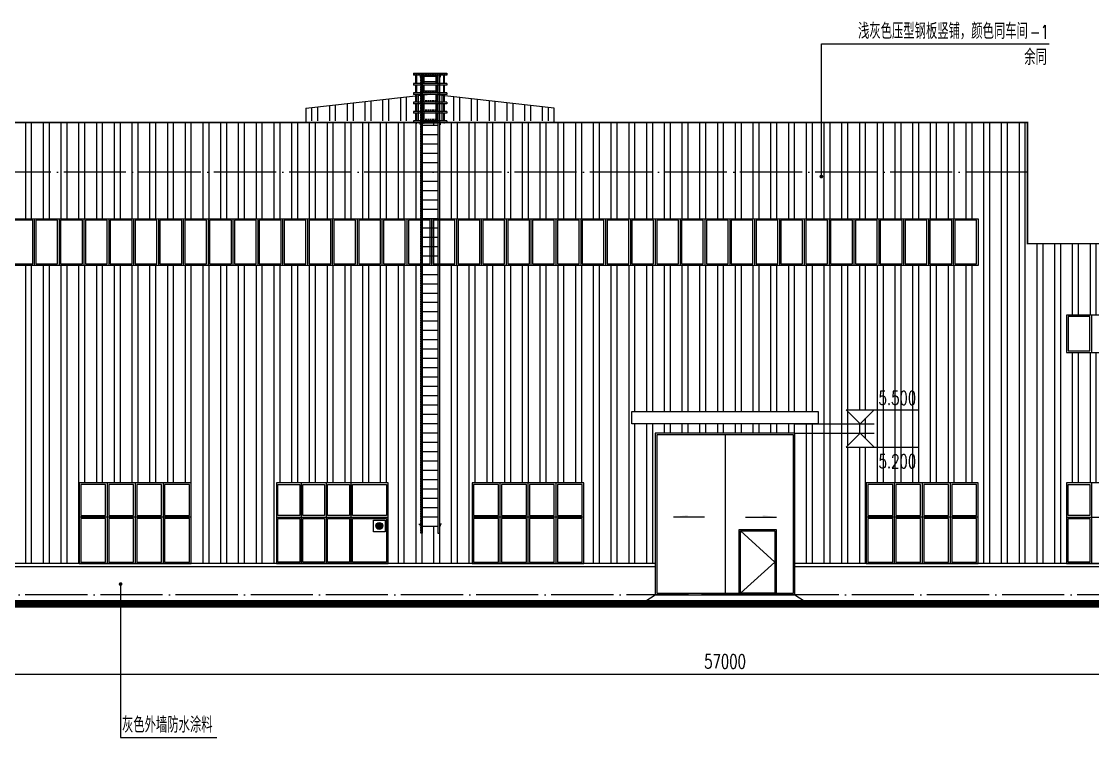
# Model space of a CAD drawing. Extents: x 1900113 to 2270874, y 17288394 to 17931430.
# Drawn here: x 2134986 to 2169486, y 17469228 to 17492279 of the extents above; entities that cross this region are included whole.
import ezdxf

# ---------------------------------------------------------------- set-up
doc = ezdxf.new("R2010")
doc.units = 0
doc.header["$LTSCALE"] = 1000
doc.header["$MEASUREMENT"] = 0
doc.linetypes.add('DASHED', pattern=[0.75, 0.5, -0.25])
doc.linetypes.add('DOTE', pattern=[2.42, 2, -0.2, 0.02, -0.2])
doc.layers.get('Defpoints').update_dxf_attribs({"color": 250})
for name, color, linetype in [('0 - 立面线', 7, 'Continuous'), ('AXIS_外部', 171, 'Continuous'), ('DIM_ELEV', 145, 'Continuous'), ('DIM_LEAD', 145, 'Continuous'), ('DOTE', 1, 'DOTE'), ('PUB_TEXT', 7, 'Continuous'), ('WINDOW', 140, 'Continuous'), ('填充', 8, 'Continuous')]:
    doc.layers.add(name, color=color, linetype=linetype)
doc.styles.add('_TCH_DIM', font='SIMPLEX', dxfattribs={"bigfont": 'GBCBIG'})
doc.styles.add('_TCH_DIM_T3', font='SIMPLEX', dxfattribs={"width": 0.705882, "bigfont": 'GBCBIG'})
doc.dimstyles.new('_TCH_ARCH&&150', dxfattribs={"dimtxt": 446.25, "dimasz": 150, "dimexe": 375, "dimexo": 450, "dimgap": 189.375, "dimtad": 1, "dimdec": 0, "dimzin": 0, "dimdsep": 46, "dimtxsty": '_TCH_DIM_T3', "dimblk": 'ARCHTICK', "dimcen": 0.09, "dimclrt": 7, "dimazin": 2, "dimtfac": 1, "dimtdec": 0, "dimtix": 1, "dimtmove": 2, "dimatfit": 3, "dimfxl": 0, "dimtolj": 1, "dimtzin": 0, "dimarcsym": 0})

# ---------------------------------------------------------------- blocks, each defined once
blk = doc.blocks.new('4565')
for p, q in [((2103991, 17490609), (2105058, 17490609)), ((2103991, 17490609), (2103991, 17490552)), ((2105058, 17490552), (2103991, 17490552)), ((2104060, 17490277), (2104060, 17490552)), ((2104090, 17490277), (2104090, 17490552)), ((2104218, 17490609), (2104218, 17488940)), ((2104275, 17488940), (2104275, 17490609)), ((2104306, 17490277), (2104306, 17490552)), ((2104336, 17490277), (2104336, 17490552)), ((2104713, 17490277), (2104713, 17490552)), ((2104743, 17490277), (2104743, 17490552)), ((2104775, 17490609), (2104775, 17488940)), ((2104832, 17488940), (2104832, 17490609)), ((2104959, 17490277), (2104959, 17490552)), ((2104989, 17490277), (2104989, 17490552)), ((2105058, 17490609), (2105058, 17490552)), ((2105058, 17490277), (2103991, 17490277)), ((2103991, 17490277), (2103991, 17490227)), ((2105058, 17490227), (2103991, 17490227)), ((2104060, 17489977), (2104060, 17490227)), ((2104090, 17489977), (2104090, 17490227)), ((2104306, 17489977), (2104306, 17490227)), ((2104336, 17489977), (2104336, 17490227)), ((2104713, 17489977), (2104713, 17490227)), ((2104743, 17489977), (2104743, 17490227)), ((2104959, 17489977), (2104959, 17490227)), ((2104989, 17489977), (2104989, 17490227)), ((2105058, 17490277), (2105058, 17490227)), ((2105058, 17489977), (2103991, 17489977)), ((2103991, 17489977), (2103991, 17489927)), ((2105058, 17489927), (2103991, 17489927)), ((2104060, 17489677), (2104060, 17489927)), ((2104090, 17489677), (2104090, 17489927)), ((2104306, 17489677), (2104306, 17489927)), ((2104336, 17489677), (2104336, 17489927)), ((2104713, 17489677), (2104713, 17489927)), ((2104743, 17489677), (2104743, 17489927)), ((2104959, 17489677), (2104959, 17489927)), ((2104989, 17489677), (2104989, 17489927)), ((2105058, 17489977), (2105058, 17489927)), ((2105058, 17489677), (2103991, 17489677)), ((2103991, 17489677), (2103991, 17489627)), ((2105058, 17489627), (2103991, 17489627)), ((2104060, 17489377), (2104060, 17489627)), ((2104090, 17489377), (2104090, 17489627)), ((2104306, 17489377), (2104306, 17489627)), ((2104336, 17489377), (2104336, 17489627)), ((2104713, 17489377), (2104713, 17489627)), ((2104743, 17489377), (2104743, 17489627)), ((2104959, 17489377), (2104959, 17489627)), ((2104989, 17489377), (2104989, 17489627)), ((2105058, 17489677), (2105058, 17489627)), ((2105058, 17489377), (2103991, 17489377)), ((2103991, 17489377), (2103991, 17489327)), ((2105058, 17489327), (2103991, 17489327)), ((2104060, 17489077), (2104060, 17489327)), ((2104090, 17489077), (2104090, 17489327)), ((2104306, 17489077), (2104306, 17489327)), ((2104336, 17489077), (2104336, 17489327)), ((2104713, 17489077), (2104713, 17489327)), ((2104743, 17489077), (2104743, 17489327)), ((2104959, 17489077), (2104959, 17489327)), ((2104989, 17489077), (2104989, 17489327)), ((2105058, 17489377), (2105058, 17489327)), ((2105058, 17489077), (2103991, 17489077)), ((2103991, 17489077), (2103991, 17489027)), ((2105058, 17489027), (2103991, 17489027)), ((2104060, 17489009), (2104060, 17489027)), ((2104060, 17489009), (2104090, 17489009)), ((2104090, 17489009), (2104090, 17489027)), ((2104218, 17488940), (2104218, 17475804)), ((2104275, 17475803), (2104275, 17488940)), ((2104306, 17489009), (2104306, 17489027)), ((2104306, 17489009), (2104336, 17489009)), ((2104336, 17489009), (2104336, 17489027)), ((2104713, 17489009), (2104713, 17489027)), ((2104743, 17489009), (2104713, 17489009)), ((2104743, 17489009), (2104743, 17489027)), ((2104775, 17488940), (2104775, 17475803)), ((2104832, 17475804), (2104832, 17488940)), ((2104959, 17489009), (2104959, 17489027)), ((2104989, 17489009), (2104959, 17489009)), ((2104989, 17489009), (2104989, 17489027)), ((2105058, 17489077), (2105058, 17489027)), ((2104275, 17475803), (2104219, 17475803)), ((2104775, 17475803), (2104831, 17475803))]:
    blk.add_line(p, q)
at = {"linetype": 'DASHED', "ltscale": 0.1}
for p, q in [((2103991, 17490602), (2105058, 17490602)), ((2104225, 17488940), (2104225, 17490609)), ((2104825, 17490609), (2104825, 17488940)), ((2104218, 17490227), (2104218, 17489977)), ((2104225, 17490227), (2104225, 17489977)), ((2104275, 17490227), (2104275, 17489977)), ((2104775, 17490227), (2104775, 17489977)), ((2104825, 17490227), (2104825, 17489977)), ((2104832, 17489977), (2104832, 17490227)), ((2104218, 17489927), (2104218, 17489677)), ((2104225, 17489927), (2104225, 17489677)), ((2104275, 17489927), (2104275, 17489677)), ((2104775, 17489927), (2104775, 17489677)), ((2104825, 17489927), (2104825, 17489677)), ((2104832, 17489677), (2104832, 17489927)), ((2104218, 17489627), (2104218, 17489377)), ((2104225, 17489627), (2104225, 17489377)), ((2104275, 17489627), (2104275, 17489377)), ((2104775, 17489627), (2104775, 17489377)), ((2104825, 17489627), (2104825, 17489377)), ((2104832, 17489377), (2104832, 17489627)), ((2104218, 17489327), (2104218, 17489077)), ((2104225, 17489327), (2104225, 17489077)), ((2104275, 17489327), (2104275, 17489077)), ((2104775, 17489327), (2104775, 17489077)), ((2104825, 17489327), (2104825, 17489077)), ((2104832, 17489077), (2104832, 17489327)), ((2104225, 17475803), (2104225, 17488940)), ((2104825, 17488940), (2104825, 17475803))]:
    blk.add_line(p, q, dxfattribs=at)
for points in [[(2104157, 17490558), (2104201, 17490558), (2104201, 17490488)], [(2104775, 17490508), (2104275, 17490508)], [(2104891, 17490558), (2104847, 17490558), (2104847, 17490488)], [(2104775, 17490339), (2104275, 17490339)], [(2104775, 17490039), (2104275, 17490039)], [(2104306, 17490027), (2104275, 17490027)], [(2104775, 17490027), (2104743, 17490027)], [(2104306, 17489727), (2104275, 17489727)], [(2104775, 17489727), (2104743, 17489727)], [(2104306, 17489427), (2104275, 17489427)], [(2104306, 17489127), (2104275, 17489127)], [(2104775, 17489427), (2104743, 17489427)], [(2104775, 17489127), (2104743, 17489127)], [(2104157, 17489016), (2104201, 17489016), (2104201, 17488946)], [(2104775, 17489039), (2104275, 17489039)], [(2104775, 17489008), (2104275, 17489008)], [(2104775, 17489008), (2104275, 17489008)], [(2104775, 17488927), (2104275, 17488927)], [(2104891, 17489016), (2104847, 17489016), (2104847, 17488946)], [(2104775, 17488627), (2104275, 17488627)], [(2104775, 17488327), (2104275, 17488327)], [(2104775, 17488027), (2104275, 17488027)], [(2104775, 17487727), (2104275, 17487727)], [(2104775, 17487427), (2104275, 17487427)], [(2104775, 17487127), (2104275, 17487127)], [(2104775, 17486827), (2104275, 17486827)], [(2104775, 17486527), (2104275, 17486527)], [(2104775, 17486227), (2104275, 17486227)], [(2104775, 17485927), (2104275, 17485927)], [(2104775, 17485627), (2104275, 17485627)], [(2104775, 17485327), (2104275, 17485327)], [(2104775, 17485027), (2104275, 17485027)], [(2104775, 17484727), (2104275, 17484727)], [(2104775, 17484427), (2104275, 17484427)], [(2104775, 17484127), (2104275, 17484127)], [(2104775, 17483827), (2104275, 17483827)], [(2104775, 17483527), (2104275, 17483527)], [(2104775, 17483227), (2104275, 17483227)], [(2104775, 17482927), (2104275, 17482927)], [(2104775, 17482627), (2104275, 17482627)], [(2104775, 17482327), (2104275, 17482327)], [(2104775, 17482027), (2104275, 17482027)], [(2104775, 17481727), (2104275, 17481727)], [(2104775, 17481427), (2104275, 17481427)], [(2104775, 17481127), (2104275, 17481127)], [(2104775, 17480827), (2104275, 17480827)], [(2104775, 17480527), (2104275, 17480527)], [(2104775, 17480227), (2104275, 17480227)], [(2104775, 17479927), (2104275, 17479927)], [(2104775, 17479627), (2104275, 17479627)], [(2104775, 17479327), (2104275, 17479327)], [(2104775, 17479027), (2104275, 17479027)], [(2104775, 17478727), (2104275, 17478727)], [(2104775, 17478427), (2104275, 17478427)], [(2104775, 17478127), (2104275, 17478127)], [(2104775, 17477827), (2104275, 17477827)], [(2104775, 17477527), (2104275, 17477527)], [(2104775, 17477227), (2104275, 17477227)], [(2104775, 17476927), (2104275, 17476927)], [(2104775, 17476627), (2104275, 17476627)], [(2104775, 17476327), (2104275, 17476327)], [(2104157, 17476102), (2104201, 17476102), (2104201, 17476032)], [(2104775, 17476027), (2104275, 17476027)], [(2104891, 17476102), (2104847, 17476102), (2104847, 17476032)]]:
    blk.add_lwpolyline(points)
for points in [[(2104713, 17490027), (2104336, 17490027)], [(2104713, 17489727), (2104336, 17489727)], [(2104713, 17489427), (2104336, 17489427)], [(2104713, 17489127), (2104336, 17489127)]]:
    blk.add_lwpolyline(points, dxfattribs=at)
for centre, start, end in [((2104219, 17475804), 180, 270), ((2104831, 17475804), 270, 0)]:
    blk.add_arc(centre, 1, start, end)
blk = doc.blocks.new('A$C474D48D3')
h = blk.add_hatch(color=1)
edge = h.paths.add_edge_path()
edge.add_arc((-125, -125), 75, 0, 360)
blk.add_lwpolyline([(-250, 0), (0, 0), (0, -250), (-250, -250)], close=True)
blk.add_circle((-125, -125), 75)
blk = doc.blocks.new('_ArchTick')
at = {"color": 0, "linetype": 'ByBlock', "const_width": 0.4}
blk.add_lwpolyline([(-0.5, -0.5), (0.5, 0.5)], dxfattribs=at)
blk = doc.blocks.new('*D125')
at = {"layer": 'AXIS_外部', "color": 0, "lineweight": -2}
for p, q in [((2129148, 17473277), (2129148, 17470890)), ((2186148, 17473277), (2186148, 17470890)), ((2129148, 17471265), (2186148, 17471265))]:
    blk.add_line(p, q, dxfattribs=at)
at = {"layer": 'Defpoints', "color": 0}
for p in [(2129148, 17473727), (2186148, 17473727), (2186148, 17471265)]:
    blk.add_point(p, dxfattribs=at)
at = {"layer": 'AXIS_外部', "color": 0, "lineweight": -2, "xscale": 150, "yscale": 150, "zscale": 150, "rotation": 180}
blk.add_blockref('_ArchTick', (2129148, 17471265), dxfattribs=at)
at = {"layer": 'AXIS_外部', "color": 0, "lineweight": -2, "xscale": 150, "yscale": 150, "zscale": 150}
blk.add_blockref('_ArchTick', (2186148, 17471265), dxfattribs=at)
at = {"layer": 'AXIS_外部', "color": 7, "insert": (2157648, 17471677), "char_height": 446.2, "attachment_point": 5, "style": '_TCH_DIM_T3'}
blk.add_mtext('\\A1;57000', dxfattribs=at)

msp = doc.modelspace()

# ---------------------------------------------------------------- hatches: boundary and pattern name
at = {"layer": 'WINDOW'}
for points in [[(2155990.1, 17476327.1), (2156440.1, 17476327.1), (2156440.1, 17476387.1)], [(2159306.5, 17476327.1), (2158856.5, 17476327.1), (2158856.5, 17476387.1)]]:
    msp.add_hatch(color=256, dxfattribs=at).paths.add_polyline_path(points)
at = {"layer": '填充'}
h = msp.add_hatch(dxfattribs=at)
h.set_pattern_fill('ANSI32,_O', color=256, scale=120, angle=45)
h.set_pattern_definition([(90, (-28500, 3956.63), (-571.5, 6e-14), []), (90, (-28309.5, 4147.13), (-571.5, 6e-14), [])])
h.paths.add_polyline_path([(2152148.3, 17489491.2), (2148148.3, 17489936.8), (2144148.3, 17489491.2), (2144148.3, 17489083.7), (2152148.3, 17489083.7)])
h = msp.add_hatch(dxfattribs=at)
h.set_pattern_fill('ANSI32,_O', color=256, scale=120, angle=45)
h.set_pattern_definition([(90, (0, 0), (-571.5, 6e-14), []), (90, (190.5, 190.5), (-571.5, 6e-14), [])])
h.paths.add_polyline_path([(2187878.3, 17485127.1), (2167388.3, 17485127.1), (2167388.3, 17489027.1), (2128908.3, 17489027.1), (2128908.3, 17476227.1), (2130048.3, 17476227.1), (2130048.3, 17476627.1), (2132148.3, 17476627.1), (2132148.3, 17476227.1), (2130048.3, 17476227.1), (2128908.3, 17476227.1), (2128908.3, 17475927.1), (2130348.3, 17475927.1), (2131848.3, 17475927.1), (2131848.3, 17474827.1), (2132448.3, 17474827.1), (2132448.3, 17477427.1), (2134848.3, 17477427.1), (2134848.3, 17474827.1), (2136848.3, 17474827.1), (2136848.3, 17477427.1), (2140448.3, 17477427.1), (2140448.3, 17474827.1), (2143198.3, 17474827.1), (2143198.3, 17477427.1), (2146798.3, 17477427.1), (2146798.3, 17474827.1), (2149498.3, 17474827.1), (2149498.3, 17477427.1), (2153098.3, 17477427.1), (2153098.3, 17474827.1), (2155398.3, 17474827.1), (2155398.3, 17479027.1), (2159898.3, 17479027.1), (2161998.3, 17479027.1), (2162448.3, 17478577.1), (2161548.3, 17478577.1), (2161998.3, 17479027.1), (2159898.3, 17479027.1), (2159898.3, 17474827.1), (2162198.3, 17474827.1), (2162198.3, 17477427.1), (2165798.3, 17477427.1), (2165798.3, 17474827.1), (2168648.3, 17474827.1), (2168648.3, 17477427.1), (2172248.3, 17477427.1), (2172248.3, 17474827.1), (2174848.3, 17474827.1), (2174848.3, 17477427.1), (2178448.3, 17477427.1), (2178448.3, 17474827.1), (2180648.3, 17474827.1), (2180648.3, 17477427.1), (2183048.3, 17477427.1), (2183048.3, 17474827.1), (2183648.3, 17474827.1), (2183648.3, 17475927.1), (2185148.3, 17475927.1), (2185517.7, 17475927.1), (2185967.7, 17475477.1), (2185148.3, 17475477.1), (2185148.3, 17474827.1), (2187879.5, 17474827.1), (2187879.5, 17479193.4), (2188239.7, 17479550.7), (2187557.1, 17479289.9), (2187878.3, 17479651)])
h.paths.add_polyline_path([(2147844.6, 17485927.1), (2147844.6, 17488940.5), (2147827.5, 17489016.4), (2147827.5, 17488946.4), (2147833, 17485927.1)], flags=16)
h.paths.add_polyline_path([(2147901.6, 17488927.1), (2148401.6, 17488927.1), (2148401.6, 17475802.7), (2148451.6, 17475802.7), (2148451.6, 17488940.5), (2148473.8, 17489016.4), (2148473.8, 17488946.4), (2148458.9, 17476102.2), (2148473.8, 17476102.2), (2148473.8, 17476032.2), (2148458.5, 17475802.7), (2148401.6, 17475802.7), (2148401.6, 17476027.1), (2147901.6, 17476027.1)], flags=16)
h.paths.add_polyline_path([(2154648.3, 17479727.1), (2160648.3, 17479727.1), (2160648.3, 17479327.1), (2161998.3, 17479327.1), (2161548.3, 17479777.1), (2162448.3, 17479777.1), (2161998.3, 17479327.1), (2159898.3, 17479327.1), (2154648.3, 17479327.1)], flags=16)
edge = h.paths.add_edge_path(flags=16)
edge.add_arc((2160749.8, 17487284.7), 30, 0, 360)
h.paths.add_polyline_path([(2173141.3, 17482827.1), (2173141.3, 17485040.5), (2173124.2, 17485116.4), (2173124.2, 17485046.4), (2173130, 17482827.1)], flags=16)
h.paths.add_polyline_path([(2173198.3, 17484727.1), (2173698.3, 17484727.1), (2173698.3, 17475802.7), (2173748.3, 17475802.7), (2173748.3, 17485040.5), (2173770.6, 17485116.4), (2173770.6, 17485046.4), (2173755.8, 17476102.2), (2173770.6, 17476102.2), (2173770.6, 17476032.2), (2173755.3, 17475802.7), (2173698.3, 17475802.7), (2173698.3, 17476027.1), (2173198.3, 17476027.1)], flags=16)
edge = h.paths.add_edge_path(flags=16)
edge.add_arc((2181239.8, 17483384.7), 30, 0, 360)
h.paths.add_polyline_path([(2183348.3, 17476627.1), (2185117.7, 17476627.1), (2185067.7, 17476677.1), (2185967.7, 17476677.1), (2185517.7, 17476227.1), (2183417.7, 17476227.1), (2183348.3, 17476227.1)], flags=16)
h.paths.add_polyline_path([(2168648.3, 17482827.1), (2168648.3, 17481627.1), (2185148.3, 17481627.1), (2185148.3, 17482827.1)], flags=16)
h.paths.add_polyline_path([(2165798.3, 17484427.1), (2130348.3, 17484427.1), (2130348.3, 17485927.1), (2165798.3, 17485927.1)], flags=16)

# ---------------------------------------------------------------- linework, layer by layer
for p, q in [((2144148.3, 17489491.2), (2148148.3, 17489936.8)), ((2152148.3, 17489491.2), (2148148.3, 17489936.8)), ((2144148.3, 17489491.2), (2144148.3, 17489027.1)), ((2152148.3, 17489027.1), (2152148.3, 17489491.2)), ((2190351.1, 17473627.1), (2121909.5, 17473627.1)), ((2190351.1, 17473427.1), (2121909.5, 17473427.1))]:
    msp.add_line(p, q)
at = {"const_width": 50}
msp.add_lwpolyline([(2187878.3, 17485127.1), (2167388.3, 17485127.1), (2167388.3, 17489027.1), (2128908.3, 17489027.1), (2128908.3, 17474827.1)], dxfattribs=at)
msp.add_lwpolyline([(2165798.3, 17484427.1), (2130348.3, 17484427.1), (2130348.3, 17485927.1), (2165798.3, 17485927.1)], close=True)
at = {"layer": '0 - 立面线'}
for p, q in [((2135398.3, 17485927.1), (2135398.3, 17484427.1)), ((2136198.3, 17485927.1), (2136198.3, 17484427.1)), ((2136998.3, 17485927.1), (2136998.3, 17484427.1)), ((2137798.3, 17485927.1), (2137798.3, 17484427.1)), ((2138598.3, 17485927.1), (2138598.3, 17484427.1)), ((2139398.3, 17485927.1), (2139398.3, 17484427.1)), ((2140198.3, 17485927.1), (2140198.3, 17484427.1)), ((2140998.3, 17485927.1), (2140998.3, 17484427.1)), ((2141798.3, 17485927.1), (2141798.3, 17484427.1)), ((2142598.3, 17485927.1), (2142598.3, 17484427.1)), ((2143398.3, 17485927.1), (2143398.3, 17484427.1)), ((2144198.3, 17485927.1), (2144198.3, 17484427.1)), ((2144998.3, 17485927.1), (2144998.3, 17484427.1)), ((2145798.3, 17485927.1), (2145798.3, 17484427.1)), ((2146598.3, 17485927.1), (2146598.3, 17484427.1)), ((2147398.3, 17485927.1), (2147398.3, 17484427.1)), ((2148198.3, 17485927.1), (2148198.3, 17484427.1)), ((2148998.3, 17485927.1), (2148998.3, 17484427.1)), ((2149798.3, 17485927.1), (2149798.3, 17484427.1)), ((2150598.3, 17485927.1), (2150598.3, 17484427.1)), ((2151398.3, 17485927.1), (2151398.3, 17484427.1)), ((2152198.3, 17485927.1), (2152198.3, 17484427.1)), ((2152998.3, 17485927.1), (2152998.3, 17484427.1)), ((2153798.3, 17485927.1), (2153798.3, 17484427.1)), ((2154598.3, 17485927.1), (2154598.3, 17484427.1)), ((2155398.3, 17485927.1), (2155398.3, 17484427.1)), ((2156198.3, 17485927.1), (2156198.3, 17484427.1)), ((2156998.3, 17485927.1), (2156998.3, 17484427.1)), ((2157798.3, 17485927.1), (2157798.3, 17484427.1)), ((2158598.3, 17485927.1), (2158598.3, 17484427.1)), ((2159398.3, 17485927.1), (2159398.3, 17484427.1)), ((2160198.3, 17485927.1), (2160198.3, 17484427.1)), ((2160998.3, 17485927.1), (2160998.3, 17484427.1)), ((2161798.3, 17485927.1), (2161798.3, 17484427.1)), ((2162598.3, 17485927.1), (2162598.3, 17484427.1)), ((2163398.3, 17485927.1), (2163398.3, 17484427.1)), ((2164198.3, 17485927.1), (2164198.3, 17484427.1)), ((2164998.3, 17485927.1), (2164998.3, 17484427.1)), ((2168648.3, 17482827.1), (2168648.3, 17481627.1)), ((2169448.3, 17482827.1), (2169448.3, 17481627.1)), ((2157648.3, 17478977.1), (2157648.3, 17473877.1)), ((2137748.3, 17477427.1), (2137748.3, 17474827.1)), ((2138648.3, 17477427.1), (2138648.3, 17474827.1)), ((2139548.3, 17477427.1), (2139548.3, 17474827.1)), ((2143998.3, 17477427.1), (2143998.3, 17474827.1)), ((2144798.3, 17477427.1), (2144798.3, 17474827.1)), ((2145598.3, 17477427.1), (2145598.3, 17474827.1)), ((2150398.3, 17477427.1), (2150398.3, 17474827.1)), ((2151298.3, 17477427.1), (2151298.3, 17474827.1)), ((2152198.3, 17477427.1), (2152198.3, 17474827.1)), ((2163098.3, 17477427.1), (2163098.3, 17474827.1)), ((2163998.3, 17477427.1), (2163998.3, 17474827.1)), ((2164898.3, 17477427.1), (2164898.3, 17474827.1)), ((2169448.3, 17477427.1), (2169448.3, 17474827.1)), ((2140448.3, 17476327.1), (2136848.3, 17476327.1)), ((2143198.3, 17476327.1), (2146798.3, 17476327.1)), ((2153098.3, 17476327.1), (2149498.3, 17476327.1)), ((2165798.3, 17476327.1), (2162198.3, 17476327.1)), ((2168648.3, 17476327.1), (2172248.3, 17476327.1)), ((2155398.3, 17474827.1), (2131848.3, 17474827.1)), ((2155398.3, 17474727.1), (2131848.3, 17474727.1)), ((2183648.3, 17474827.1), (2159898.3, 17474827.1)), ((2183648.3, 17474727.1), (2159898.3, 17474727.1))]:
    msp.add_line(p, q, dxfattribs=at)
for points in [[(2168648.3, 17482827.1), (2168648.3, 17481627.1), (2185148.3, 17481627.1), (2185148.3, 17482827.1), (2168648.3, 17482827.1)], [(2160648.3, 17479727.1), (2160648.3, 17479327.1), (2154648.3, 17479327.1), (2154648.3, 17479727.1)], [(2159898.3, 17479027.1), (2155398.3, 17479027.1), (2155398.3, 17473827.1), (2159898.3, 17473827.1)], [(2140448.3, 17477427.1), (2136848.3, 17477427.1), (2136848.3, 17474827.1), (2140448.3, 17474827.1)], [(2146798.3, 17477427.1), (2143198.3, 17477427.1), (2143198.3, 17474827.1), (2146798.3, 17474827.1)], [(2153098.3, 17477427.1), (2149498.3, 17477427.1), (2149498.3, 17474827.1), (2153098.3, 17474827.1)], [(2165798.3, 17477427.1), (2162198.3, 17477427.1), (2162198.3, 17474827.1), (2165798.3, 17474827.1)], [(2172248.3, 17477427.1), (2168648.3, 17477427.1), (2168648.3, 17474827.1), (2172248.3, 17474827.1)], [(2158098.3, 17475927.1), (2159298.3, 17475927.1), (2159298.3, 17473827.1), (2158098.3, 17473827.1)], [(2155398.3, 17473827.1), (2159898.3, 17473827.1), (2160198.3, 17473627.1), (2155098.3, 17473627.1)]]:
    msp.add_lwpolyline(points, close=True, dxfattribs=at)
at = {"layer": '0 - 立面线', "const_width": 200}
msp.add_lwpolyline([(2190351.1, 17473527.1), (2121909.5, 17473527.1)], dxfattribs=at)
at = {"layer": 'DIM_ELEV'}
for p, q in [((2161998.3, 17479327.1), (2161548.3, 17479777.1)), ((2161548.3, 17479777.1), (2163895.8, 17479777.1)), ((2161998.3, 17479327.1), (2162448.3, 17479777.1)), ((2159898.3, 17479327.1), (2162448.3, 17479327.1)), ((2159898.3, 17479027.1), (2162448.3, 17479027.1)), ((2161998.3, 17479027.1), (2161548.3, 17478577.1)), ((2161998.3, 17479027.1), (2162448.3, 17478577.1)), ((2161548.3, 17478577.1), (2163895.8, 17478577.1))]:
    msp.add_line(p, q, dxfattribs=at)
at = {"layer": 'DIM_LEAD'}
for p, q in [((2160749.8, 17487284.7), (2160749.8, 17491559.5)), ((2160749.8, 17487284.7), (2160749.8, 17491559.5)), ((2160749.8, 17491559.5), (2168083.7, 17491559.5)), ((2138181.3, 17474168.9), (2138181.3, 17469227.8)), ((2138181.3, 17469227.8), (2141276.5, 17469227.8))]:
    msp.add_line(p, q, dxfattribs=at)
at = {"layer": 'DIM_LEAD', "const_width": 60}
for points in [[(2160749.8, 17487254.7, 1), (2160749.8, 17487314.7, 1)], [(2160749.8, 17487254.7, 1), (2160749.8, 17487314.7, 1)], [(2138181.3, 17474198.9, 1), (2138181.3, 17474138.9, 1)]]:
    msp.add_lwpolyline(points, format="xyb", close=True, dxfattribs=at)
at = {"layer": 'DOTE'}
for p, q in [((2167388.3, 17487427.1), (2123053.5, 17487427.1)), ((2190351.1, 17473827.1), (2121909.5, 17473827.1))]:
    msp.add_line(p, q, dxfattribs=at)
at = {"layer": 'WINDOW'}
for points in [[(2135348.3, 17485877.1), (2134648.3, 17485877.1), (2134648.3, 17484477.1), (2135348.3, 17484477.1)], [(2136148.3, 17485877.1), (2135448.3, 17485877.1), (2135448.3, 17484477.1), (2136148.3, 17484477.1)], [(2136948.3, 17485877.1), (2136248.3, 17485877.1), (2136248.3, 17484477.1), (2136948.3, 17484477.1)], [(2137748.3, 17485877.1), (2137048.3, 17485877.1), (2137048.3, 17484477.1), (2137748.3, 17484477.1)], [(2138548.3, 17485877.1), (2137848.3, 17485877.1), (2137848.3, 17484477.1), (2138548.3, 17484477.1)], [(2139348.3, 17485877.1), (2138648.3, 17485877.1), (2138648.3, 17484477.1), (2139348.3, 17484477.1)], [(2140148.3, 17485877.1), (2139448.3, 17485877.1), (2139448.3, 17484477.1), (2140148.3, 17484477.1)], [(2140948.3, 17485877.1), (2140248.3, 17485877.1), (2140248.3, 17484477.1), (2140948.3, 17484477.1)], [(2141748.3, 17485877.1), (2141048.3, 17485877.1), (2141048.3, 17484477.1), (2141748.3, 17484477.1)], [(2142548.3, 17485877.1), (2141848.3, 17485877.1), (2141848.3, 17484477.1), (2142548.3, 17484477.1)], [(2143348.3, 17485877.1), (2142648.3, 17485877.1), (2142648.3, 17484477.1), (2143348.3, 17484477.1)], [(2144148.3, 17485877.1), (2143448.3, 17485877.1), (2143448.3, 17484477.1), (2144148.3, 17484477.1)], [(2144948.3, 17485877.1), (2144248.3, 17485877.1), (2144248.3, 17484477.1), (2144948.3, 17484477.1)], [(2145748.3, 17485877.1), (2145048.3, 17485877.1), (2145048.3, 17484477.1), (2145748.3, 17484477.1)], [(2146548.3, 17485877.1), (2145848.3, 17485877.1), (2145848.3, 17484477.1), (2146548.3, 17484477.1)], [(2147348.3, 17485877.1), (2146648.3, 17485877.1), (2146648.3, 17484477.1), (2147348.3, 17484477.1)], [(2148148.3, 17485877.1), (2147448.3, 17485877.1), (2147448.3, 17484477.1), (2148148.3, 17484477.1)], [(2148948.3, 17485877.1), (2148248.3, 17485877.1), (2148248.3, 17484477.1), (2148948.3, 17484477.1)], [(2149748.3, 17485877.1), (2149048.3, 17485877.1), (2149048.3, 17484477.1), (2149748.3, 17484477.1)], [(2150548.3, 17485877.1), (2149848.3, 17485877.1), (2149848.3, 17484477.1), (2150548.3, 17484477.1)], [(2151348.3, 17485877.1), (2150648.3, 17485877.1), (2150648.3, 17484477.1), (2151348.3, 17484477.1)], [(2152148.3, 17485877.1), (2151448.3, 17485877.1), (2151448.3, 17484477.1), (2152148.3, 17484477.1)], [(2152948.3, 17485877.1), (2152248.3, 17485877.1), (2152248.3, 17484477.1), (2152948.3, 17484477.1)], [(2153748.3, 17485877.1), (2153048.3, 17485877.1), (2153048.3, 17484477.1), (2153748.3, 17484477.1)], [(2154548.3, 17485877.1), (2153848.3, 17485877.1), (2153848.3, 17484477.1), (2154548.3, 17484477.1)], [(2155348.3, 17485877.1), (2154648.3, 17485877.1), (2154648.3, 17484477.1), (2155348.3, 17484477.1)], [(2156148.3, 17485877.1), (2155448.3, 17485877.1), (2155448.3, 17484477.1), (2156148.3, 17484477.1)], [(2156948.3, 17485877.1), (2156248.3, 17485877.1), (2156248.3, 17484477.1), (2156948.3, 17484477.1)], [(2157748.3, 17485877.1), (2157048.3, 17485877.1), (2157048.3, 17484477.1), (2157748.3, 17484477.1)], [(2158548.3, 17485877.1), (2157848.3, 17485877.1), (2157848.3, 17484477.1), (2158548.3, 17484477.1)], [(2159348.3, 17485877.1), (2158648.3, 17485877.1), (2158648.3, 17484477.1), (2159348.3, 17484477.1)], [(2160148.3, 17485877.1), (2159448.3, 17485877.1), (2159448.3, 17484477.1), (2160148.3, 17484477.1)], [(2160948.3, 17485877.1), (2160248.3, 17485877.1), (2160248.3, 17484477.1), (2160948.3, 17484477.1)], [(2161748.3, 17485877.1), (2161048.3, 17485877.1), (2161048.3, 17484477.1), (2161748.3, 17484477.1)], [(2162548.3, 17485877.1), (2161848.3, 17485877.1), (2161848.3, 17484477.1), (2162548.3, 17484477.1)], [(2163348.3, 17485877.1), (2162648.3, 17485877.1), (2162648.3, 17484477.1), (2163348.3, 17484477.1)], [(2164148.3, 17485877.1), (2163448.3, 17485877.1), (2163448.3, 17484477.1), (2164148.3, 17484477.1)], [(2164948.3, 17485877.1), (2164248.3, 17485877.1), (2164248.3, 17484477.1), (2164948.3, 17484477.1)], [(2165748.3, 17485877.1), (2165048.3, 17485877.1), (2165048.3, 17484477.1), (2165748.3, 17484477.1)], [(2169398.3, 17482777.1), (2168698.3, 17482777.1), (2168698.3, 17481677.1), (2169398.3, 17481677.1)], [(2155448.3, 17473877.1), (2159848.3, 17473877.1), (2159848.3, 17478977.1), (2155448.3, 17478977.1), (2155448.3, 17473877.1), (2155448.3, 17473877.1)], [(2136898.3, 17476377.1), (2137698.3, 17476377.1), (2137698.3, 17477377.1), (2136898.3, 17477377.1)], [(2137798.3, 17476377.1), (2138598.3, 17476377.1), (2138598.3, 17477377.1), (2137798.3, 17477377.1)], [(2138698.3, 17476377.1), (2139498.3, 17476377.1), (2139498.3, 17477377.1), (2138698.3, 17477377.1)], [(2139598.3, 17476377.1), (2140398.3, 17476377.1), (2140398.3, 17477377.1), (2139598.3, 17477377.1)], [(2143948.3, 17476377.1), (2143248.3, 17476377.1), (2143248.3, 17477377.1), (2143948.3, 17477377.1)], [(2144748.3, 17476377.1), (2144048.3, 17476377.1), (2144048.3, 17477377.1), (2144748.3, 17477377.1)], [(2145548.3, 17476377.1), (2144848.3, 17476377.1), (2144848.3, 17477377.1), (2145548.3, 17477377.1)], [(2146748.3, 17476377.1), (2145648.3, 17476377.1), (2145648.3, 17477377.1), (2146748.3, 17477377.1)], [(2149548.3, 17476377.1), (2150348.3, 17476377.1), (2150348.3, 17477377.1), (2149548.3, 17477377.1)], [(2150448.3, 17476377.1), (2151248.3, 17476377.1), (2151248.3, 17477377.1), (2150448.3, 17477377.1)], [(2151348.3, 17476377.1), (2152148.3, 17476377.1), (2152148.3, 17477377.1), (2151348.3, 17477377.1)], [(2152248.3, 17476377.1), (2153048.3, 17476377.1), (2153048.3, 17477377.1), (2152248.3, 17477377.1)], [(2162248.3, 17476377.1), (2163048.3, 17476377.1), (2163048.3, 17477377.1), (2162248.3, 17477377.1)], [(2163148.3, 17476377.1), (2163948.3, 17476377.1), (2163948.3, 17477377.1), (2163148.3, 17477377.1)], [(2164048.3, 17476377.1), (2164848.3, 17476377.1), (2164848.3, 17477377.1), (2164048.3, 17477377.1)], [(2164948.3, 17476377.1), (2165748.3, 17476377.1), (2165748.3, 17477377.1), (2164948.3, 17477377.1)], [(2169398.3, 17476377.1), (2168698.3, 17476377.1), (2168698.3, 17477377.1), (2169398.3, 17477377.1)], [(2137698.3, 17476277.1), (2136898.3, 17476277.1), (2136898.3, 17474877.1), (2137698.3, 17474877.1)], [(2138598.3, 17476277.1), (2137798.3, 17476277.1), (2137798.3, 17474877.1), (2138598.3, 17474877.1)], [(2139498.3, 17476277.1), (2138698.3, 17476277.1), (2138698.3, 17474877.1), (2139498.3, 17474877.1)], [(2140398.3, 17476277.1), (2139598.3, 17476277.1), (2139598.3, 17474877.1), (2140398.3, 17474877.1)], [(2143248.3, 17476277.1), (2143948.3, 17476277.1), (2143948.3, 17474877.1), (2143248.3, 17474877.1)], [(2144048.3, 17476277.1), (2144748.3, 17476277.1), (2144748.3, 17474877.1), (2144048.3, 17474877.1)], [(2144847.8, 17476277.1), (2145548.3, 17476277.1), (2145548.3, 17474877.1), (2144847.8, 17474877.1)], [(2145648.3, 17476277.1), (2146748.3, 17476277.1), (2146748.3, 17474877.1), (2145648.3, 17474877.1)], [(2150348.3, 17476277.1), (2149548.3, 17476277.1), (2149548.3, 17474877.1), (2150348.3, 17474877.1)], [(2151248.3, 17476277.1), (2150448.3, 17476277.1), (2150448.3, 17474877.1), (2151248.3, 17474877.1)], [(2152148.3, 17476277.1), (2151348.3, 17476277.1), (2151348.3, 17474877.1), (2152148.3, 17474877.1)], [(2153048.3, 17476277.1), (2152248.3, 17476277.1), (2152248.3, 17474877.1), (2153048.3, 17474877.1)], [(2163048.3, 17476277.1), (2162248.3, 17476277.1), (2162248.3, 17474877.1), (2163048.3, 17474877.1)], [(2163948.3, 17476277.1), (2163148.3, 17476277.1), (2163148.3, 17474877.1), (2163948.3, 17474877.1)], [(2164848.3, 17476277.1), (2164048.3, 17476277.1), (2164048.3, 17474877.1), (2164848.3, 17474877.1)], [(2165748.3, 17476277.1), (2164948.3, 17476277.1), (2164948.3, 17474877.1), (2165748.3, 17474877.1)], [(2168698.3, 17476277.1), (2169398.3, 17476277.1), (2169398.3, 17474877.1), (2168698.3, 17474877.1)], [(2158148.3, 17475877.1), (2159248.3, 17475877.1), (2159248.3, 17473877.1), (2158148.3, 17473877.1)]]:
    msp.add_lwpolyline(points, close=True, dxfattribs=at)
for points in [[(2156990.1, 17476327.1), (2155990.1, 17476327.1)], [(2158306.5, 17476327.1), (2159306.5, 17476327.1)], [(2158148.3, 17475877.1), (2159248.3, 17474877.1), (2158148.3, 17473877.1)]]:
    msp.add_lwpolyline(points, dxfattribs=at)

# ---------------------------------------------------------------- block references
msp.add_blockref('4565', (43626.9, 0))
at = {"xscale": 1.5, "yscale": 1.5, "zscale": 1.5}
msp.add_blockref('A$C474D48D3', (2146698.3, 17476227.1), dxfattribs=at)

# ---------------------------------------------------------------- texts
at = {"layer": 'PUB_TEXT', "style": '_TCH_DIM'}
for s, height, p in [('浅灰色压型钢板竖铺，颜色同车间', 506.383, (2161931.9, 17491717)), ('余同', 506.38, (2167283.9, 17490877)), ('灰色外墙防水涂料', 506.38, (2138225.9, 17469385.3))]:
    msp.add_text(s, height=height, dxfattribs=at).set_placement(p)
at = {"layer": 'PUB_TEXT', "style": '_TCH_DIM', "width": 0.705882}
for s, p in [('-1', (2167461.2, 17491717)), ('5.500', (2162590.8, 17479934.6)), ('5.200', (2162590.8, 17477894.6))]:
    msp.add_text(s, height=446.25, dxfattribs=at).set_placement(p)

# ---------------------------------------------------------------- dimensions: what is measured, and where the dimension line sits
at = {"layer": 'AXIS_外部'}
dim = msp.add_aligned_dim(p1=(2129148.3, 17473727.1), p2=(2186148.3, 17473727.1), distance=-2462.2, dimstyle='_TCH_ARCH&&150', dxfattribs=at)
dim.commit()
dim.dimension.update_dxf_attribs({"geometry": '*D125', "text_midpoint": (2157648.3, 17471677.4)})

doc.saveas('drawing.dxf')
